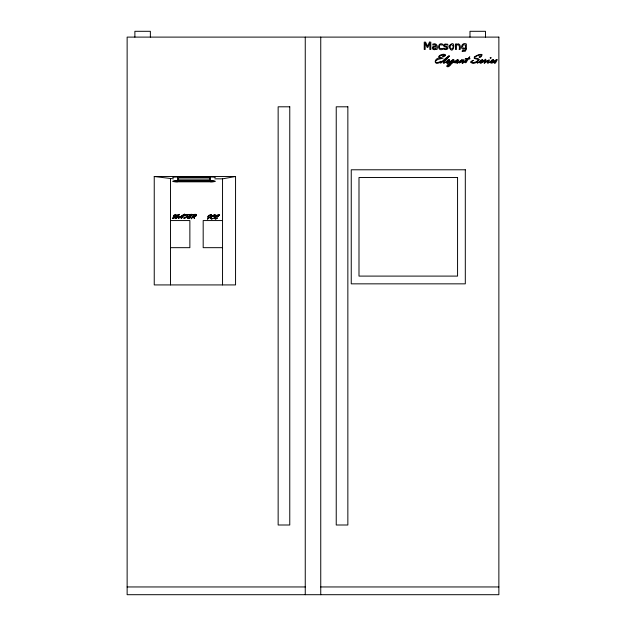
<?xml version="1.0" encoding="UTF-8"?>
<svg xmlns="http://www.w3.org/2000/svg" width="626" height="626" viewBox="0 0 626 626"><rect width="100%" height="100%" fill="white"/><g stroke="black" fill="none" stroke-linecap="round" stroke-linejoin="round"><path stroke-width="0.94" d="M484.673 62.936L488.632 60.472L487.349 63.015L490.361 62.099C490.627 63.774 492.584 63.257 491.12 61.997C496.269 60.166 492.31 57.936 490.44 61.872C484.704 64.955 490.674 60.878 489.141 59.752L484.524 62.905L486.175 60.526L485.541 59.196L480.987 63.03L485.745 60.182L484.101 62.264L484.101 63.03L484.767 62.89M462.473 63.03L467.567 59.016L465.196 58.93L467.872 58.664L469.782 56.794L468.686 58.664L470.071 58.734L468.42 58.938C466.863 61.121 464.375 65.613 466.198 60.738C464.68 63.234 458.819 64.478 463.475 60.346C462.81 59.486 456.221 66.833 461.346 60.284C460.908 61.012 455.665 65.065 456.753 61.919L455.063 63.007L454.664 61.794L451.886 63.156C447.41 70.378 443.912 64.947 451.244 63.023L452.121 61.927L450.352 63.023L450.11 61.7C449.484 62.608 446.119 64.29 446.228 62.099L443.435 63.101L443.631 61.09C434.514 67.796 447.942 55.894 449.265 55.98C448.49 57.96 439.781 64.83 446.307 61.872C448.185 57.936 452.136 60.166 446.987 61.997L446.956 62.686L447.731 63.077L453.075 59.642L454.202 60.112L452.097 62.921L457.363 59.736L458.772 60.104L456.847 62.757L457.152 63.101L462.238 59.587L461.346 61.215C467.231 57.42 461.816 62.232 462.551 63.116M443.912 63.101L444.382 63.007M185.468 214.906L184.967 215.305C186.423 212.519 183.05 217.582 185.632 214.992A2.473 2.473 0 0 1 186.509 214.718L187.737 214.718C187.237 216.017 182.377 220.571 184.584 217.128C181.759 220.391 188.23 216.932 187.988 214.726L189.803 214.436L185.468 214.906A2.574 2.574 0 0 1 186.501 214.468M435.743 49.149L437.003 49.501C438.286 46.316 436.486 42.435 432.801 44.094L432.801 45.041L435.172 44.704L436.079 45.855L432.902 46.535L432.339 48.265A1.62 1.62 0 0 0 432.824 49.164L434.092 49.657L435.743 49.149A2.747 2.747 0 0 1 434.092 49.657M214.835 178.833L222.543 178.833L235.556 176.509L235.556 284.924L154.239 284.924L154.239 176.509L235.556 176.509M210.406 181.728L211.486 181.712A3.952 0.391 0 0 0 214.413 181.337A3.952 0.391 0 0 0 211.486 180.953L176.524 180.953A3.952 0.391 0 0 0 173.598 181.337A3.952 0.391 0 0 0 176.524 181.712L177.604 181.728M172.87 177.604A4.844 0.485 0 0 1 177.549 177.001L210.461 177.001A4.844 0.485 0 0 1 215.141 177.604M154.239 176.509L173.394 178.833M177.549 180.851L210.461 180.851A4.844 0.485 0 0 1 215.305 181.337A4.844 0.485 0 0 1 210.461 181.814L177.549 181.814A4.844 0.485 0 0 1 172.706 181.337A4.844 0.485 0 0 1 177.549 180.851L177.549 177.001M170.507 220.563L189.866 220.563L189.866 247.669L170.507 247.669M222.543 220.563L203.184 220.563L203.184 247.669L222.543 247.669M127.133 586.953L305.253 586.953M320.747 586.953L498.867 586.953M485.471 37.106L485.471 31.3L469.985 31.3L469.985 37.106M320.747 37.106L320.747 594.7M305.253 37.106L305.253 594.7M222.543 178.833L222.543 284.924M210.461 177.001L210.461 180.851M170.507 178.833L170.507 284.924M150.365 37.106L150.365 31.3L134.88 31.3L134.88 37.106M449.938 46.238L450.337 48.319A1.346 1.346 0 0 0 451.15 48.82L451.855 48.82A1.354 1.354 0 0 0 452.668 48.319C454.812 46.019 450.54 42.678 449.938 46.238M439.389 46.261C438.263 50.08 443.294 47.427 442.879 49.157C437.214 52.357 437.214 41.167 442.879 44.313C443.466 46.387 439.272 43.116 439.389 46.261M462.504 46.207L463.24 48.437L465.454 47.983L465.454 44.97L463.443 44.79L462.504 46.207M466.378 48.875L465.384 51.222L462.098 51.355C461.659 49.47 466.378 52.036 465.454 48.75C459.39 51.715 460.892 41.308 466.378 43.977L466.378 48.875M448.998 46.105C453.028 58.75 457.363 36.59 448.998 46.105M210.696 218.075L211.447 219.147L213.341 218.388L211.072 218.795L211.69 216.94A11.581 11.581 0 0 1 213.497 215.477C217.942 212.723 211.158 219.311 215.141 216.095C217.144 213.067 210.414 215.915 210.696 218.075M175.17 217.848L175.436 218.623L176.563 218.278L179.49 214.335L178.074 215.156L179.271 214.515L175.749 218.505L175.499 217.652L177.463 214.843L172.964 218.537L176.031 214.335L173.809 215.305L173.449 216.064L175.789 214.561L173.073 217.183L172.635 218.427L173.684 218.451L175.914 216.361L175.17 217.848M443.756 45.197C443.075 47.701 447.347 46.371 446.98 48.398L445.25 48.805A3.733 3.733 0 0 1 443.748 48.132L443.693 49.172L445.681 49.634L447.05 49.36L447.973 48.272L447.66 46.942L444.883 45.925L444.757 45.072C445.634 43.468 448.341 46.496 447.793 44.258L444.992 43.984L443.756 45.197M479.61 62.099C479.876 63.774 481.84 63.257 480.369 61.997C485.518 60.166 481.566 57.936 479.688 61.872L477.2 63.03L479.61 62.099M187.526 217.707L188.003 218.325A2.332 2.332 0 0 0 189.169 218.224L190.429 217.488L188.496 218.662L187.291 217.707L188.152 216.635L190.273 216.025L189.201 215.68L189.248 215.015L191.118 214.295L192.558 214.491L191.666 215.375L191.126 215.266L192.448 214.64L189.326 215.352L191.407 216.017L190.39 216.267A6.213 6.213 0 0 0 188.653 216.784L187.526 217.707M214.593 218.169L215.078 218.787A2.332 2.332 0 0 0 216.244 218.685L217.504 217.942L215.571 219.123L214.366 218.161L215.219 217.089L217.339 216.486L216.267 216.134L216.322 215.469L218.184 214.749L219.632 214.953L218.732 215.829L218.2 215.72L219.491 215.039L216.4 215.806L218.474 216.479L217.465 216.721A6.213 6.213 0 0 0 215.72 217.238L214.593 218.169M435.406 61.356C435.586 65.464 444.1 58.594 439.961 62.514C432.785 65.957 434.264 57.005 440.9 57.991C435.039 57.154 442.621 52.967 445.203 54.626L445.501 55.597L443.685 56.676L442.613 56.465L445.188 55.104L441.917 55.323L439.249 56.395L439.374 57.349L443.122 58.124L437.66 59.501L435.406 61.356M211.596 215C210.383 216.502 210.993 217.112 209.741 217.418L207.394 219.21L209.131 217.543C205.289 218.036 210.172 213.333 211.596 215M497.099 59.799L495.502 63.101L494.243 63.054L493.797 62.044C488.75 65.433 496.222 58.899 497.099 59.799M433.325 47.459L433.552 48.554L434.898 48.742L436.079 48.139L436.079 46.606L433.325 47.459M196.274 215.062L195.461 216.048L193.301 216.573L194.404 218.537L193.817 216.807C195.054 217.144 197.526 215.344 195.844 214.382C194.381 213.787 190.938 216.189 194.459 214.734C187.291 224.867 193.63 212.934 196.274 215.062M479.109 59.799L477.575 61.825L474.907 63.069A8.482 8.482 0 0 1 472.74 63.343L470.775 62.428A1.041 1.041 0 0 1 471.026 61.465L473.647 60.323L471.417 61.528L471.261 62.342L473.358 62.678L476.754 61.622L478.671 59.556L474.289 58.492L474.344 56.888L478.452 54.767L481.026 54.337L482.184 54.767C479.719 60.315 477.356 55.847 480.737 56.324C484 53.531 476.245 55.659 475.267 56.684C472.325 59.235 479.054 57.373 479.109 59.799M494.063 61.974L494.61 62.788L494.063 61.974M449.045 55.964L444.945 60.299L449.045 55.964M184.56 214.217L182.636 216.784L183.136 216.909L181.125 218.591L182.033 216.972L180.265 217.026L178.324 218.568L179.928 217.034L178.214 217.05L180.178 216.823L184.56 214.217M447.105 66.098C447.48 67.921 450.29 63.977 451.017 63.336L448.975 64.251L447.105 66.098M211.345 214.914C211.58 216.471 207.018 218.552 208.168 216.455A7.489 7.489 0 0 1 209.295 215.626L211.345 214.914M449.132 59.979L447.058 61.747L449.132 59.979M482.513 59.979L480.439 61.747L482.513 59.979M493.265 59.979L491.191 61.747L493.265 59.979M450.54 62.287C452.379 63.555 455.642 56.285 450.54 62.287M213.802 216.737L215.234 215.391L213.802 216.737M455.165 62.303C456.988 63.492 460.227 56.403 455.165 62.303M490.221 57.835C490.541 59.58 492.146 56.387 490.221 57.835M496.441 59.869L494.79 62.592L494.196 61.692L496.441 59.869M429.444 42.138L427.542 46.238L425.578 42.138L424.248 42.138L424.248 49.501L425.164 49.501L425.164 43.155L427.198 47.474L427.777 47.474L429.827 43.155L429.827 49.501L430.805 49.501L430.805 42.138L429.444 42.138M184.161 214.319L182.189 216.784L180.546 216.807L184.169 214.303M456.863 44.274L456.424 44.595L456.424 43.977L455.493 43.977L455.493 49.501L456.424 49.501L456.424 45.377C459.249 42.951 459.938 47.529 459.179 49.501L460.11 49.501C460.986 47.388 460.141 42.216 456.863 44.274M498.867 37.106L127.133 37.106L127.133 594.7L498.867 594.7L498.867 37.106M289.768 106.803L278.147 106.803L278.147 525.003L289.768 525.003L289.768 106.803M347.853 106.803L336.232 106.803L336.232 525.003L347.853 525.003L347.853 106.803M465.306 169.787L351.249 169.787L351.249 283.844L465.306 283.844L465.306 169.787M457.567 177.534L358.995 177.534L358.995 276.097L457.567 276.097L457.567 177.534M209.491 177.964L178.52 177.964L178.52 179.889L209.491 179.889L209.491 177.964"/></g></svg>
